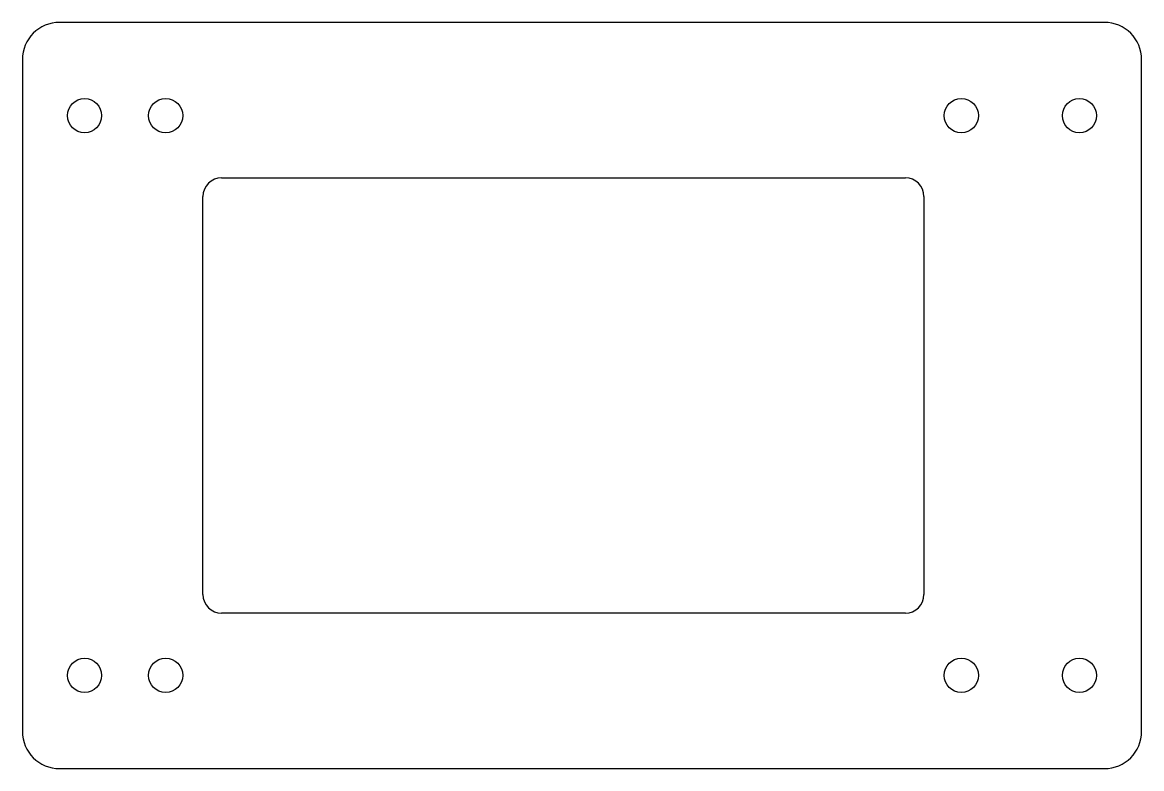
# Model space of a CAD drawing. Header units: millimetres. Extents: x -200 to -20, y -60 to 60.
import ezdxf

# ---------------------------------------------------------------- set-up
doc = ezdxf.new("R2010")
doc.units = ezdxf.units.MM

msp = doc.modelspace()

# ---------------------------------------------------------------- linework, layer by layer
for p, q in [((-26, 60), (-194, 60)), ((-200, 54), (-200, -54)), ((-20, -54), (-20, 54)), ((-167.96, 35), (-58, 35)), ((-170.96, -32), (-170.96, 32)), ((-55, 32), (-55, -32)), ((-58, -35), (-167.96, -35)), ((-194, -60), (-26, -60))]:
    msp.add_line(p, q)
for centre in [(-190, 45), (-176.96, 45), (-49, 45), (-30, 45), (-190, -45), (-176.96, -45), (-49, -45), (-30, -45)]:
    msp.add_circle(centre, 2.75)
for centre, radius, start, end in [((-194, 54), 6, 90, 180), ((-26, 54), 6, 0, 90), ((-167.96, 32), 3, 90, 180), ((-58, 32), 3, 0, 90), ((-167.96, -32), 3, 180, 270), ((-58, -32), 3, 270, 360), ((-194, -54), 6, -180, -90), ((-26, -54), 6, -90, 0)]:
    msp.add_arc(centre, radius, start, end)

doc.saveas('drawing.dxf')
